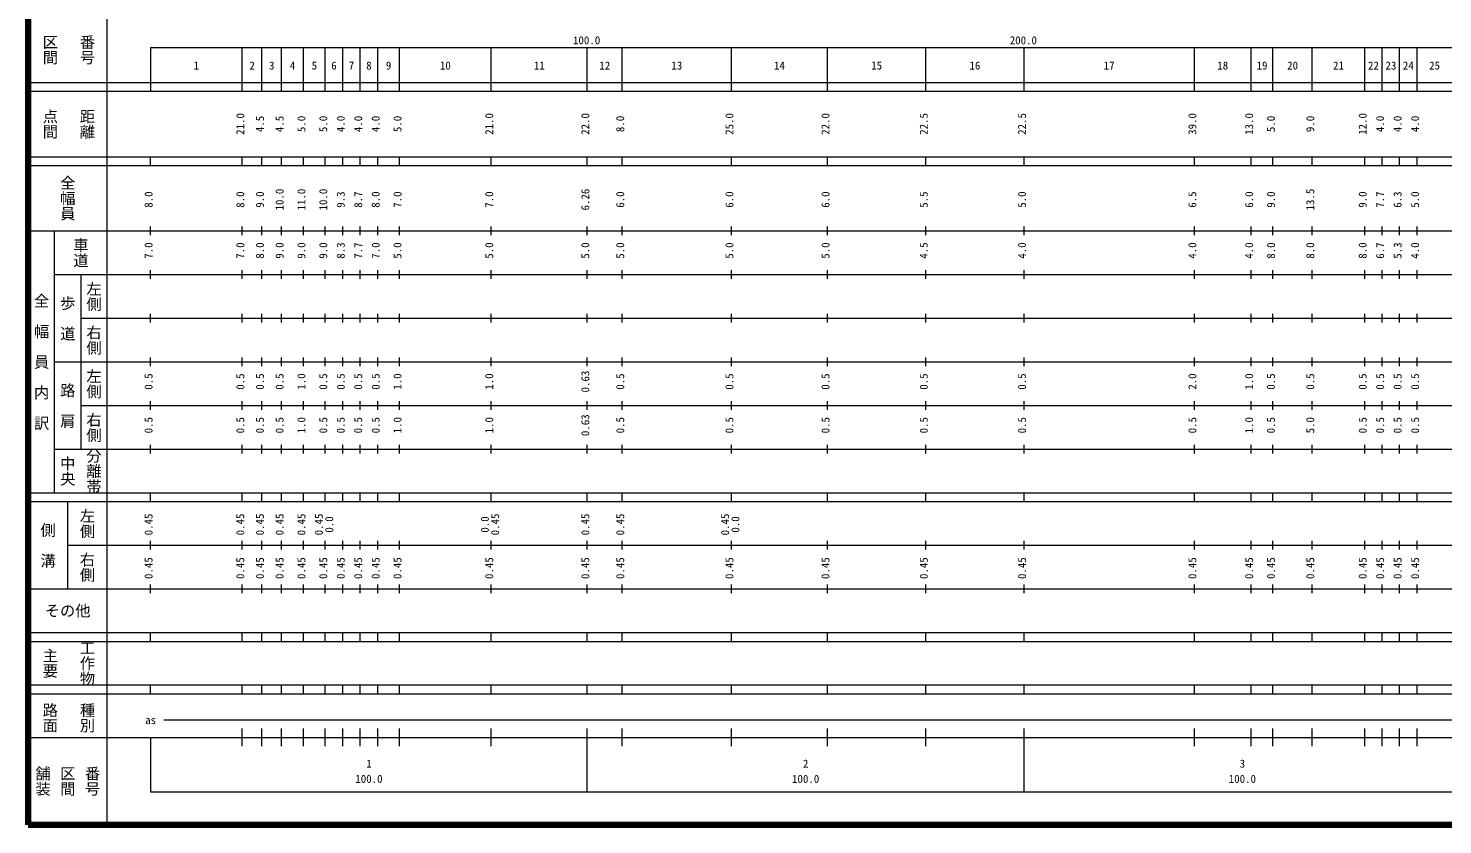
# Model space of a CAD drawing. Units: millimetres on the paper. Extents: x 40 to 680, y 20 to 380.
# Drawn here: x 40 to 363.9, y 20 to 202.4 of the extents above; entities that cross this region are included whole.
import ezdxf
from ezdxf.enums import TextEntityAlignment as Align

# ---------------------------------------------------------------- set-up
doc = ezdxf.new("R2010")
doc.units = ezdxf.units.MM
doc.layers.add('M-TTL', color=2, linetype='Continuous', lineweight=140)
doc.layers.add('M-TTL-BAND', color=7, linetype='Continuous', lineweight=13)
doc.styles.add('@ＭＳ ゴシック', font='')
doc.styles.add('ＭＳ ゴシック', font='')
doc.styles.get('@ＭＳ ゴシック').set_extended_font_data('@MS Gothic')
doc.styles.get('ＭＳ ゴシック').set_extended_font_data('MS Gothic')

msp = doc.modelspace()

# ---------------------------------------------------------------- linework, layer by layer
at = {"layer": 'M-TTL'}
for p, q in [((40, 380), (40, 20)), ((40, 20), (680, 20))]:
    msp.add_line(p, q, dxfattribs=at)
at = {"layer": 'M-TTL-BAND'}
for p, q in [((58, 370), (58, 20)), ((68, 198), (579, 198)), ((68, 198), (68, 188)), ((89, 188), (89, 198)), ((93.5, 188), (93.5, 198)), ((98, 188), (98, 198)), ((103, 188), (103, 198)), ((108, 188), (108, 198)), ((112, 188), (112, 198)), ((116, 188), (116, 198)), ((120, 188), (120, 198)), ((125, 188), (125, 198)), ((146, 188), (146, 198)), ((168, 188), (168, 198)), ((176, 188), (176, 198)), ((201, 188), (201, 198)), ((223, 188), (223, 198)), ((245.5, 188), (245.5, 198)), ((268, 188), (268, 198)), ((307, 188), (307, 198)), ((320, 188), (320, 198)), ((325, 188), (325, 198)), ((334, 188), (334, 198)), ((346, 188), (346, 198)), ((350, 188), (350, 198)), ((354, 188), (354, 198)), ((358, 188), (358, 198)), ((40, 190), (579, 190)), ((40, 188), (579, 188)), ((40, 173), (579, 173)), ((68, 171), (68, 173)), ((89, 171), (89, 173)), ((93.5, 171), (93.5, 173)), ((98, 171), (98, 173)), ((103, 171), (103, 173)), ((108, 171), (108, 173)), ((112, 171), (112, 173)), ((116, 171), (116, 173)), ((120, 171), (120, 173)), ((125, 171), (125, 173)), ((146, 171), (146, 173)), ((168, 171), (168, 173)), ((176, 171), (176, 173)), ((201, 171), (201, 173)), ((223, 171), (223, 173)), ((245.5, 171), (245.5, 173)), ((268, 171), (268, 173)), ((307, 171), (307, 173)), ((320, 171), (320, 173)), ((325, 171), (325, 173)), ((334, 171), (334, 173)), ((346, 171), (346, 173)), ((350, 171), (350, 173)), ((354, 171), (354, 173)), ((358, 171), (358, 173)), ((40, 171), (579, 171)), ((40, 156), (579, 156)), ((46, 96), (46, 156)), ((68, 155), (68, 157)), ((89, 155), (89, 157)), ((93.5, 155), (93.5, 157)), ((98, 155), (98, 157)), ((103, 155), (103, 157)), ((108, 155), (108, 157)), ((112, 155), (112, 157)), ((116, 155), (116, 157)), ((120, 155), (120, 157)), ((125, 155), (125, 157)), ((146, 155), (146, 157)), ((168, 155), (168, 157)), ((176, 155), (176, 157)), ((201, 155), (201, 157)), ((223, 155), (223, 157)), ((245.5, 155), (245.5, 157)), ((268, 155), (268, 157)), ((307, 155), (307, 157)), ((320, 155), (320, 157)), ((325, 155), (325, 157)), ((334, 155), (334, 157)), ((346, 155), (346, 157)), ((350, 155), (350, 157)), ((354, 155), (354, 157)), ((358, 155), (358, 157)), ((46, 146), (579, 146)), ((52, 146), (52, 106)), ((68, 145), (68, 147)), ((89, 145), (89, 147)), ((93.5, 145), (93.5, 147)), ((98, 145), (98, 147)), ((103, 145), (103, 147)), ((108, 145), (108, 147)), ((112, 145), (112, 147)), ((116, 145), (116, 147)), ((120, 145), (120, 147)), ((125, 145), (125, 147)), ((146, 145), (146, 147)), ((168, 145), (168, 147)), ((176, 145), (176, 147)), ((201, 145), (201, 147)), ((223, 145), (223, 147)), ((245.5, 145), (245.5, 147)), ((268, 145), (268, 147)), ((307, 145), (307, 147)), ((320, 145), (320, 147)), ((325, 145), (325, 147)), ((334, 145), (334, 147)), ((346, 145), (346, 147)), ((350, 145), (350, 147)), ((354, 145), (354, 147)), ((358, 145), (358, 147)), ((68, 135), (68, 137)), ((89, 135), (89, 137)), ((93.5, 135), (93.5, 137)), ((98, 135), (98, 137)), ((103, 135), (103, 137)), ((108, 135), (108, 137)), ((112, 135), (112, 137)), ((116, 135), (116, 137)), ((120, 135), (120, 137)), ((125, 135), (125, 137)), ((146, 135), (146, 137)), ((168, 135), (168, 137)), ((176, 135), (176, 137)), ((201, 135), (201, 137)), ((223, 135), (223, 137)), ((245.5, 135), (245.5, 137)), ((268, 135), (268, 137)), ((307, 135), (307, 137)), ((320, 135), (320, 137)), ((325, 135), (325, 137)), ((334, 135), (334, 137)), ((346, 135), (346, 137)), ((350, 135), (350, 137)), ((354, 135), (354, 137)), ((358, 135), (358, 137)), ((52, 136), (579, 136)), ((68, 125), (68, 127)), ((89, 125), (89, 127)), ((93.5, 125), (93.5, 127)), ((98, 125), (98, 127)), ((103, 125), (103, 127)), ((108, 125), (108, 127)), ((112, 125), (112, 127)), ((116, 125), (116, 127)), ((120, 125), (120, 127)), ((125, 125), (125, 127)), ((146, 125), (146, 127)), ((168, 125), (168, 127)), ((176, 125), (176, 127)), ((201, 125), (201, 127)), ((223, 125), (223, 127)), ((245.5, 125), (245.5, 127)), ((268, 125), (268, 127)), ((307, 125), (307, 127)), ((320, 125), (320, 127)), ((325, 125), (325, 127)), ((334, 125), (334, 127)), ((346, 125), (346, 127)), ((350, 125), (350, 127)), ((354, 125), (354, 127)), ((358, 125), (358, 127)), ((46, 126), (579, 126)), ((68, 115), (68, 117)), ((89, 115), (89, 117)), ((93.5, 115), (93.5, 117)), ((98, 115), (98, 117)), ((103, 115), (103, 117)), ((108, 115), (108, 117)), ((112, 115), (112, 117)), ((116, 115), (116, 117)), ((120, 115), (120, 117)), ((125, 115), (125, 117)), ((146, 115), (146, 117)), ((168, 115), (168, 117)), ((176, 115), (176, 117)), ((201, 115), (201, 117)), ((223, 115), (223, 117)), ((245.5, 115), (245.5, 117)), ((268, 115), (268, 117)), ((307, 115), (307, 117)), ((320, 115), (320, 117)), ((325, 115), (325, 117)), ((334, 115), (334, 117)), ((346, 115), (346, 117)), ((350, 115), (350, 117)), ((354, 115), (354, 117)), ((358, 115), (358, 117)), ((52, 116), (579, 116)), ((68, 105), (68, 107)), ((89, 105), (89, 107)), ((93.5, 105), (93.5, 107)), ((98, 105), (98, 107)), ((103, 105), (103, 107)), ((108, 105), (108, 107)), ((112, 105), (112, 107)), ((116, 105), (116, 107)), ((120, 105), (120, 107)), ((125, 105), (125, 107)), ((146, 105), (146, 107)), ((168, 105), (168, 107)), ((176, 105), (176, 107)), ((201, 105), (201, 107)), ((223, 105), (223, 107)), ((245.5, 105), (245.5, 107)), ((268, 105), (268, 107)), ((307, 105), (307, 107)), ((320, 105), (320, 107)), ((325, 105), (325, 107)), ((334, 105), (334, 107)), ((346, 105), (346, 107)), ((350, 105), (350, 107)), ((354, 105), (354, 107)), ((358, 105), (358, 107)), ((46, 106), (579, 106)), ((40, 96), (579, 96)), ((40, 94), (579, 94)), ((49, 94), (49, 74)), ((68, 94), (68, 96)), ((89, 94), (89, 96)), ((93.5, 94), (93.5, 96)), ((98, 94), (98, 96)), ((103, 94), (103, 96)), ((108, 94), (108, 96)), ((112, 94), (112, 96)), ((116, 94), (116, 96)), ((120, 94), (120, 96)), ((125, 94), (125, 96)), ((146, 94), (146, 96)), ((168, 94), (168, 96)), ((176, 94), (176, 96)), ((201, 94), (201, 96)), ((223, 94), (223, 96)), ((245.5, 94), (245.5, 96)), ((268, 94), (268, 96)), ((307, 94), (307, 96)), ((320, 94), (320, 96)), ((325, 94), (325, 96)), ((334, 94), (334, 96)), ((346, 94), (346, 96)), ((350, 94), (350, 96)), ((354, 94), (354, 96)), ((358, 94), (358, 96)), ((68, 83), (68, 85)), ((89, 83), (89, 85)), ((93.5, 83), (93.5, 85)), ((98, 83), (98, 85)), ((103, 83), (103, 85)), ((108, 83), (108, 85)), ((112, 83), (112, 85)), ((116, 83), (116, 85)), ((120, 83), (120, 85)), ((125, 83), (125, 85)), ((146, 83), (146, 85)), ((168, 83), (168, 85)), ((176, 83), (176, 85)), ((201, 83), (201, 85)), ((223, 83), (223, 85)), ((245.5, 83), (245.5, 85)), ((268, 83), (268, 85)), ((307, 83), (307, 85)), ((320, 83), (320, 85)), ((325, 83), (325, 85)), ((334, 83), (334, 85)), ((346, 83), (346, 85)), ((350, 83), (350, 85)), ((354, 83), (354, 85)), ((358, 83), (358, 85)), ((49, 84), (579, 84)), ((68, 73), (68, 75)), ((89, 73), (89, 75)), ((93.5, 73), (93.5, 75)), ((98, 73), (98, 75)), ((103, 73), (103, 75)), ((108, 73), (108, 75)), ((112, 73), (112, 75)), ((116, 73), (116, 75)), ((120, 73), (120, 75)), ((125, 73), (125, 75)), ((146, 73), (146, 75)), ((168, 73), (168, 75)), ((176, 73), (176, 75)), ((201, 73), (201, 75)), ((223, 73), (223, 75)), ((245.5, 73), (245.5, 75)), ((268, 73), (268, 75)), ((307, 73), (307, 75)), ((320, 73), (320, 75)), ((325, 73), (325, 75)), ((334, 73), (334, 75)), ((346, 73), (346, 75)), ((350, 73), (350, 75)), ((354, 73), (354, 75)), ((358, 73), (358, 75)), ((40, 74), (579, 74)), ((40, 64), (579, 64)), ((40, 62), (579, 62)), ((68, 62), (68, 64)), ((89, 62), (89, 64)), ((93.5, 62), (93.5, 64)), ((98, 62), (98, 64)), ((103, 62), (103, 64)), ((108, 62), (108, 64)), ((112, 62), (112, 64)), ((116, 62), (116, 64)), ((120, 62), (120, 64)), ((125, 62), (125, 64)), ((146, 62), (146, 64)), ((168, 62), (168, 64)), ((176, 62), (176, 64)), ((201, 62), (201, 64)), ((223, 62), (223, 64)), ((245.5, 62), (245.5, 64)), ((268, 62), (268, 64)), ((307, 62), (307, 64)), ((320, 62), (320, 64)), ((325, 62), (325, 64)), ((334, 62), (334, 64)), ((346, 62), (346, 64)), ((350, 62), (350, 64)), ((354, 62), (354, 64)), ((358, 62), (358, 64)), ((40, 52), (579, 52)), ((68, 50), (68, 52)), ((89, 50), (89, 52)), ((93.5, 50), (93.5, 52)), ((98, 50), (98, 52)), ((103, 50), (103, 52)), ((108, 50), (108, 52)), ((112, 50), (112, 52)), ((116, 50), (116, 52)), ((120, 50), (120, 52)), ((125, 50), (125, 52)), ((146, 50), (146, 52)), ((168, 50), (168, 52)), ((176, 50), (176, 52)), ((201, 50), (201, 52)), ((223, 50), (223, 52)), ((245.5, 50), (245.5, 52)), ((268, 50), (268, 52)), ((307, 50), (307, 52)), ((320, 50), (320, 52)), ((325, 50), (325, 52)), ((334, 50), (334, 52)), ((346, 50), (346, 52)), ((350, 50), (350, 52)), ((354, 50), (354, 52)), ((358, 50), (358, 52)), ((40, 50), (579, 50)), ((71, 44), (565, 44)), ((40, 40), (579, 40)), ((68, 40), (68, 27.5)), ((89, 38), (89, 42)), ((93.5, 38), (93.5, 42)), ((98, 38), (98, 42)), ((103, 38), (103, 42)), ((108, 38), (108, 42)), ((112, 38), (112, 42)), ((116, 38), (116, 42)), ((120, 38), (120, 42)), ((125, 38), (125, 42)), ((146, 38), (146, 42)), ((168, 27.5), (168, 42)), ((176, 38), (176, 42)), ((201, 38), (201, 42)), ((223, 38), (223, 42)), ((245.5, 38), (245.5, 42)), ((268, 27.5), (268, 42)), ((307, 38), (307, 42)), ((320, 38), (320, 42)), ((325, 38), (325, 42)), ((334, 38), (334, 42)), ((346, 38), (346, 42)), ((350, 38), (350, 42)), ((354, 38), (354, 42)), ((358, 38), (358, 42)), ((68, 27.5), (579, 27.5))]:
    msp.add_line(p, q, dxfattribs=at)

# ---------------------------------------------------------------- texts
at = {"layer": 'M-TTL-BAND', "style": '@ＭＳ ゴシック'}
for s, p in [('番号', (53.5, 197.5)), ('区間', (45, 197.5)), ('点間', (45, 180.5)), ('距離', (53.5, 180.5)), ('全幅員', (49, 163.5)), ('車道', (52, 151)), ('左側', (55, 141)), ('全\u3000幅\u3000員\u3000内\u3000訳', (43, 126)), ('歩\u3000道', (49, 136)), ('右側', (55, 131)), ('左側', (55, 121)), ('路\u3000肩', (49, 116)), ('右側', (55, 111)), ('中央', (49, 101)), ('分離帯', (55, 101)), ('左側', (53.5, 89)), ('側\u3000溝', (44.5, 84)), ('右側', (53.5, 79)), ('工作物', (53.5, 57)), ('主要', (45, 57)), ('路面', (45, 44.5)), ('種別', (53.5, 44.5)), ('舗装', (43.333, 30)), ('区間', (49, 30)), ('番号', (54.667, 30))]:
    msp.add_text(s, height=2.566, rotation=270, dxfattribs=at).set_placement(p, align=Align.MIDDLE_CENTER)
at = {"layer": 'M-TTL-BAND', "style": 'ＭＳ ゴシック'}
for s, p in [('100.0', (167.844, 198.195)), ('200.0', (267.844, 198.195)), ('1', (78.5, 192.405)), ('2', (91.25, 192.405)), ('3', (95.75, 192.405)), ('4', (100.5, 192.405)), ('5', (105.5, 192.405)), ('6', (110, 192.405)), ('7', (114, 192.405)), ('8', (118, 192.405)), ('9', (122.5, 192.405)), ('10', (135.5, 192.405)), ('11', (157, 192.405)), ('12', (172, 192.405)), ('13', (188.5, 192.405)), ('14', (212, 192.405)), ('15', (234.25, 192.405)), ('16', (256.75, 192.405)), ('17', (287.5, 192.405)), ('18', (313.5, 192.405)), ('19', (322.5, 192.405)), ('20', (329.5, 192.405)), ('21', (340, 192.405)), ('22', (348, 192.405)), ('23', (352, 192.405)), ('24', (356, 192.405)), ('25', (362, 192.405)), ('as', (68, 42.5)), ('1', (118, 32.523)), ('2', (218, 32.523)), ('3', (318, 32.523)), ('100.0', (118, 29.033)), ('100.0', (218, 29.033)), ('100.0', (318, 29.033))]:
    msp.add_text(s, height=1.833, dxfattribs=at).set_placement(p, align=Align.BOTTOM_CENTER)
for s, p in [('21.0', (90, 180.5)), ('4.5', (94.5, 180.5)), ('4.5', (99, 180.5)), ('5.0', (104, 180.5)), ('5.0', (109, 180.5)), ('4.0', (113, 180.5)), ('4.0', (117, 180.5)), ('4.0', (121, 180.5)), ('5.0', (126, 180.5)), ('21.0', (147, 180.5)), ('22.0', (169, 180.5)), ('8.0', (177, 180.5)), ('25.0', (202, 180.5)), ('22.0', (224, 180.5)), ('22.5', (246.5, 180.5)), ('22.5', (269, 180.5)), ('39.0', (308, 180.5)), ('13.0', (321, 180.5)), ('5.0', (326, 180.5)), ('9.0', (335, 180.5)), ('12.0', (347, 180.5)), ('4.0', (351, 180.5)), ('4.0', (355, 180.5)), ('4.0', (359, 180.5)), ('10.0', (99, 163.174)), ('11.0', (104, 163.174)), ('10.0', (109, 163.174)), ('6.26', (169, 163.174)), ('13.5', (335, 163.174)), ('8.0', (69, 163.174)), ('8.0', (90, 163.174)), ('9.0', (94.5, 163.174)), ('9.3', (113, 163.174)), ('8.7', (117, 163.174)), ('8.0', (121, 163.174)), ('7.0', (126, 163.174)), ('7.0', (147, 163.174)), ('6.0', (177, 163.174)), ('6.0', (202, 163.174)), ('6.0', (224, 163.174)), ('5.5', (246.5, 163.174)), ('5.0', (269, 163.174)), ('6.5', (308, 163.174)), ('6.0', (321, 163.174)), ('9.0', (326, 163.174)), ('9.0', (347, 163.174)), ('7.7', (351, 163.174)), ('6.3', (355, 163.174)), ('5.0', (359, 163.174)), ('7.0', (69, 151.5)), ('7.0', (90, 151.5)), ('8.0', (94.5, 151.5)), ('9.0', (99, 151.5)), ('9.0', (104, 151.5)), ('9.0', (109, 151.5)), ('8.3', (113, 151.5)), ('7.7', (117, 151.5)), ('7.0', (121, 151.5)), ('5.0', (126, 151.5)), ('5.0', (147, 151.5)), ('5.0', (169, 151.5)), ('5.0', (177, 151.5)), ('5.0', (202, 151.5)), ('5.0', (224, 151.5)), ('4.5', (246.5, 151.5)), ('4.0', (269, 151.5)), ('4.0', (308, 151.5)), ('4.0', (321, 151.5)), ('8.0', (326, 151.5)), ('8.0', (335, 151.5)), ('8.0', (347, 151.5)), ('6.7', (351, 151.5)), ('5.3', (355, 151.5)), ('4.0', (359, 151.5)), ('0.5', (69, 121.5)), ('0.5', (90, 121.5)), ('0.5', (94.5, 121.5)), ('0.5', (99, 121.5)), ('1.0', (104, 121.5)), ('0.5', (109, 121.5)), ('0.5', (113, 121.5)), ('0.5', (117, 121.5)), ('0.5', (121, 121.5)), ('1.0', (126, 121.5)), ('1.0', (147, 121.5)), ('0.63', (169, 121.5)), ('0.5', (177, 121.5)), ('0.5', (202, 121.5)), ('0.5', (224, 121.5)), ('0.5', (246.5, 121.5)), ('0.5', (269, 121.5)), ('2.0', (308, 121.5)), ('1.0', (321, 121.5)), ('0.5', (326, 121.5)), ('0.5', (335, 121.5)), ('0.5', (347, 121.5)), ('0.5', (351, 121.5)), ('0.5', (355, 121.5)), ('0.5', (359, 121.5)), ('0.63', (169, 111.5)), ('0.5', (69, 111.5)), ('0.5', (90, 111.5)), ('0.5', (94.5, 111.5)), ('0.5', (99, 111.5)), ('1.0', (104, 111.5)), ('0.5', (109, 111.5)), ('0.5', (113, 111.5)), ('0.5', (117, 111.5)), ('0.5', (121, 111.5)), ('1.0', (126, 111.5)), ('1.0', (147, 111.5)), ('0.5', (177, 111.5)), ('0.5', (202, 111.5)), ('0.5', (224, 111.5)), ('0.5', (246.5, 111.5)), ('0.5', (269, 111.5)), ('0.5', (308, 111.5)), ('1.0', (321, 111.5)), ('0.5', (326, 111.5)), ('5.0', (335, 111.5)), ('0.5', (347, 111.5)), ('0.5', (351, 111.5)), ('0.5', (355, 111.5)), ('0.5', (359, 111.5)), ('0.45', (69, 88.764)), ('0.45', (90, 88.764)), ('0.45', (94.5, 88.764)), ('0.45', (99, 88.764)), ('0.45', (104, 88.764)), ('0.45', (108, 88.764)), ('0.45', (148.37, 88.764)), ('0.45', (169, 88.764)), ('0.45', (177, 88.764)), ('0.45', (201, 88.764)), ('0.0', (110.37, 88.764)), ('0.0', (146, 88.764)), ('0.0', (203.37, 88.764)), ('0.45', (69, 78.764)), ('0.45', (90, 78.764)), ('0.45', (94.5, 78.764)), ('0.45', (99, 78.764)), ('0.45', (104, 78.764)), ('0.45', (109, 78.764)), ('0.45', (113, 78.764)), ('0.45', (117, 78.764)), ('0.45', (121, 78.764)), ('0.45', (126, 78.764)), ('0.45', (147, 78.764)), ('0.45', (169, 78.764)), ('0.45', (177, 78.764)), ('0.45', (202, 78.764)), ('0.45', (224, 78.764)), ('0.45', (246.5, 78.764)), ('0.45', (269, 78.764)), ('0.45', (308, 78.764)), ('0.45', (321, 78.764)), ('0.45', (326, 78.764)), ('0.45', (335, 78.764)), ('0.45', (347, 78.764)), ('0.45', (351, 78.764)), ('0.45', (355, 78.764)), ('0.45', (359, 78.764))]:
    msp.add_text(s, height=1.833, rotation=90, dxfattribs=at).set_placement(p, align=Align.BOTTOM_CENTER)
msp.add_text('その他', height=2.566, dxfattribs=at).set_placement((49, 69), align=Align.MIDDLE_CENTER)

doc.saveas('drawing.dxf')
